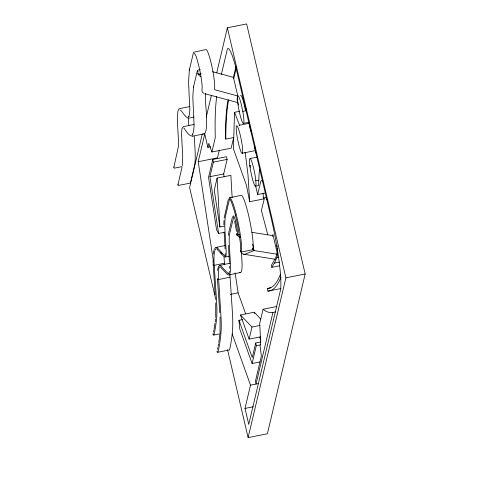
<?xml version="1.0" encoding="UTF-8"?>
<svg xmlns="http://www.w3.org/2000/svg" width="479" height="479" viewBox="0 0 479 479"><rect width="100%" height="100%" fill="white"/><g stroke="black" fill="none" stroke-linecap="round" stroke-linejoin="round"><path stroke-width="0.72" d="M223.873 224.944L223.956 220.538M233.77 137.509L225.801 139.096L225.825 135.515A366.537 45.343 78.7 0 1 228.243 101.871L228.758 99.698M229.555 268.27L229.573 266.432M239.608 111.302L234.536 112.314L233.411 148.837L246.374 185.068L249.691 201.713L263.456 198.971L263.085 193.133M215.718 317.487L215.742 302.902M220.047 332.743L220.077 316.93M228.357 235.464L228.687 232.842M240.386 251.367L240.494 243.955L237.686 224.825L234.554 211.443L231.423 202.012L230.094 199.515M225.064 254.481L225.148 253.66M213.191 254.068L213.682 250.739M217.502 270.401L218.496 266.282M182.313 165.596L182.709 156.651L181.541 134.054L181.96 128.558L183.253 126.654L193.624 124.564M215.544 318.984L215.179 321.96M219.837 334.576L218.789 342.425M224.136 218.083L228.339 199.324M214.993 323.361L214.017 329.444M189.307 70.317L188.57 82.412L189.846 110.08L189.474 114.313L188.726 116.613L188.96 116.301L188.277 117.002L188.78 116.72M193.432 87.382L192.827 97.237L194.097 125.779L193.606 131.354L192.606 134.443L192.839 134.132L191.989 135.012L192.492 134.737M218.568 343.79L218.125 346.317M229.333 271.24L228.908 273.024M189.552 69.174L193.336 53.145L193.917 52.169L205.976 49.565A20.519 2.539 78.7 0 1 211.347 63.952A20.519 2.539 78.7 0 1 214.706 86.849L214.49 89.082A8.119 2.108 -13.2 0 0 215.502 89.962L237.776 95.968L237.027 99.117L238.356 104.775M193.636 86.412L197.33 70.766L197.881 70.108L200.258 69.629M189.271 70.503L189.588 68.988M193.39 87.567L193.672 86.226M213.856 330.294L213.448 332.163M217.897 347.479L217.484 349.365M173.877 167.213L178.344 146.837L178.374 138.928L177.284 119.265L177.889 111.236L178.775 109.224L179.601 108.619L189.9 106.548M177.954 184.493L181.99 167.411M202.306 133.827L189.6 187.57L215.795 299.507M206.257 117.121L211.407 95.333M216.73 72.814L227.375 27.782L246.643 23.95L305.159 273.982L267.39 433.77L248.116 437.602L227.537 349.658M213.448 261.294L198.216 161.716L204.761 134.03L207.874 147.334L210.73 146.766M221.406 74.209L227.058 50.289A35.536 4.395 78.7 0 1 237.584 74.586L271.198 218.22A60.462 7.478 78.7 0 1 280.347 290.693L248.745 424.376L245.008 408.413L250.505 385.152L232.171 333.905M207.874 147.334L208.808 143.377L211.892 152.005L231.165 148.167L233.686 137.491M211.892 152.005L215.257 137.766A326.642 40.41 78.7 0 1 216.688 96.483M224.154 176.889L223.699 173.937L227.142 159.387L226.519 156.729L212.754 159.465L208.533 177.326L216.586 229.98L218.628 233.489L224.423 232.333M218.628 233.489L209.934 176.679L213.377 162.13L212.754 159.465M237.776 95.968L233.417 77.347L235.961 66.587M233.728 78.676L236.44 67.204M219.334 150.077L217.484 157.884L198.216 161.716M232.141 197.593L230.878 175.35L217.113 178.086L214.257 190.163L219.891 227.022L224.238 226.16M242.775 111.368L245.523 110.823L246.02 108.727M228.836 232.135L232.447 216.855M213.383 333.725A0.719 0.689 13.3 0 0 212.987 334.599A0.719 0.689 13.3 0 0 213.885 335.025L214.352 333.061A147.777 10.556 89.5 0 0 216.502 319.625L216.676 318.11A227.004 74.095 60.4 0 0 216.448 299.471L213.981 261.354A66.922 8.281 78.7 0 1 217.466 249.194M259.828 169.422C258.648 173.632 259.115 177.895 258.714 182.17A14.142 1.748 78.7 0 1 258.115 185.696L255.367 186.247M229.89 274.353L232.297 310.667A248.595 81.143 60.4 0 1 232.716 327.271L232.321 333.121A163.483 11.682 89.5 0 1 230.171 346.976L229.477 349.945L217.915 352.245L218.61 349.257A165.77 11.843 89.5 0 0 220.789 335.21L221.178 329.51A244.344 79.753 60.4 0 0 220.765 313.188L218.328 274.072A48.601 6.011 78.7 0 1 220.418 266.797M265.629 192.971L257.66 194.558L260.558 182.307A42.984 5.317 78.7 0 1 262.743 181.116M272.425 236.542L272.922 234.459L276.958 252.062A29.105 3.598 78.7 0 1 276.688 254.87L275.563 257.942M260.708 336.815L249.116 339.12L251.972 327.043L240.476 314.966L254.241 312.23L260.738 319.056M276.826 306.5L263.061 309.242L259.696 323.481L260.72 342.964L260.067 345.73L261.372 356.083L255.391 381.398L256.014 384.056L272.952 312.41L275.7 311.859M260.78 341.994L255.708 343L252.271 357.55L238.949 320.325L242.572 319.601M260.079 361.932L252.11 363.519L256.331 345.664L255.708 343M248.116 437.602L285.891 277.82L227.375 27.782M275.317 258.486L271.371 265.366L271.791 267.336L275.018 262.079L277.137 256.774A31.135 3.85 78.7 0 0 277.203 247.996M280.957 277L280.251 278.838A583.524 72.191 78.7 0 1 267.971 291.13L267.348 288.472A583.524 72.191 78.7 0 0 280.353 274.329M214.011 249.589L214.406 248.733M228.932 198.863L229.615 197.743L241.159 195.342A28.309 3.503 78.7 0 1 248.565 215.185A28.309 3.503 78.7 0 1 253.193 246.769L252.93 249.787A7.7 2 -13.2 0 0 254.127 250.571L277.012 254.205M233.034 216.406L233.381 215.837A9.724 1.203 78.7 0 1 235.925 222.657A9.724 1.203 78.7 0 1 237.518 233.501L237.368 235.129A19.531 5.065 -13.2 0 0 239.931 237.003L240.494 237.129M233.668 217.232L229.603 233.704A56.205 6.951 78.7 0 0 229.303 244.242L230.483 264.911A46.571 5.76 78.7 0 1 228.16 274.724M244.877 152.951L245.2 152.633L247.984 174.691L249.691 201.713M250.134 158.537L249.721 158.812A14.142 1.748 78.7 0 0 252.385 178.673A14.142 1.748 78.7 0 0 255.96 182.715L255.726 179.966A14.142 1.748 78.7 0 0 250.134 158.537L257.313 157.106M272.952 312.41L272.671 312.506A504.303 62.39 78.7 0 1 263.061 309.242M239.554 234.638L237.213 235.153A0.707 0.671 2.5 0 1 236.512 234.812L236.44 234.638A0.713 0.689 -7.1 0 1 236.866 233.848M201.042 73.784L198.857 74.251A0.713 0.683 4.1 0 1 198.043 73.203M229.944 277.161L218.406 279.604A0.713 0.569 -2.5 0 1 217.711 278.646M215.981 247.439L225.358 245.488M225.298 256.954L228.932 256.199M219.711 265.39L229.884 263.276M229.094 274.868L240.638 272.467M239.452 234.698L237.171 235.159M201.036 73.886L198.845 74.329A0.713 0.671 6.7 0 1 198.031 73.293M189.067 118.109L194.157 117.086M192.582 136.156L204.329 133.803M182.056 166.638L174.781 168.099A0.713 0.683 13.3 0 1 174.105 166.908M243.583 123.438A14.142 1.748 78.7 0 0 242.817 111.601L242.111 107.979A14.142 1.748 78.7 0 0 237.895 95.8A14.142 1.748 78.7 0 0 238.752 108.937A14.142 1.748 78.7 0 0 243.116 123.402L248.613 122.438M239.147 125.594A14.142 1.748 78.7 0 1 239.536 125.211L249.679 123.193M242.452 153.184L255.343 150.616M213.377 162.13L227.142 159.387M209.934 176.679L223.699 173.937M255.786 180.703L258.54 180.152M276.916 257.492L278.365 257.205M274.503 263.073L279.574 262.061M271.791 267.336L279.76 265.749M285.891 277.82L305.159 273.982M230.279 294.423L238.135 292.867L245.667 313.925M267.348 288.472L270.97 287.747M267.971 291.13L281.011 288.538M251.972 327.043L259.941 325.457M213.885 335.025L220.436 333.725M256.331 345.664L260.678 344.796M250.505 385.152L258.079 383.643M245.008 408.413L253.265 406.773M194.702 53.283C193.809 53.013 196.618 56.139 196.653 58.187C199.348 66.815 201.246 76.347 202.072 85.352C202.713 87.843 200.438 92.309 204.006 93.423M180.074 109.96C180.972 109.565 184.619 116.517 187.846 118.151M183.726 127.995C184.247 127.33 188.51 137.09 192.774 136.12M198.162 71.497L197.552 71.137L197.899 72.425M252.056 232.339L272.725 235.62M275.473 259.307L243.913 254.259A19.603 5.083 -13.2 0 1 241.338 252.373L241.608 248.984A28.207 3.491 78.7 0 0 236.997 217.514A28.207 3.491 78.7 0 0 229.615 197.743M212.58 71.73L233.417 77.347M204.976 93.74L237.841 102.608M200.929 76.454L198.839 75.496M227.591 274.665L220.687 267.342M220.556 252.415L221.999 253.972M217.424 249.625L223.681 256.391M236.482 234.74L236.44 234.632A0.707 0.671 2.5 0 1 236.866 233.872M234.536 112.314L239.536 125.211M254.241 312.23L254.732 313.613M259.75 337.252L260.756 340.06M240.476 314.966L249.116 339.12M252.11 363.519L239.763 329.019L238.949 320.325M224.645 264.624L224.148 259.259A67.012 8.293 78.7 0 1 224.13 256.792M234.608 220.999L236.518 231.465M267.809 234.872L261.396 210.515L264.624 197.498A25.962 3.209 78.7 0 1 267.019 199.941M255.66 186.014L257.66 194.558M250.248 167.273L249.781 165.273A80.568 9.969 78.7 0 0 250.331 165.572M252.595 248.248L252.93 249.667L241.326 252.056A0.719 0.677 2.5 0 1 240.656 250.882M225.801 139.096L225.501 137.814A328.816 40.679 78.7 0 1 227.938 100.53M252.643 244.14L254.127 250.571L244.476 254.385A0.719 0.599 -79.2 0 1 243.739 254.145M263.163 197.528L263.456 198.971M245.523 110.823L244.865 107.428A14.142 1.748 78.7 0 0 240.512 95.345M235.087 272.946L238.135 292.867M219.807 312.679L217.454 279.065M224.322 264.737L224.22 263.246L214.059 265.396A0.719 0.575 -2.5 0 1 213.359 264.42M215.131 294.807L213.023 260.78M194.217 136.401L195.013 148.927A80.915 10.011 78.7 0 1 194.642 165.057L190.414 183.068L178.859 185.385A0.713 0.683 13.3 0 1 177.96 184.966A0.713 0.683 13.3 0 1 178.35 184.098M188.786 125.636L188.648 123.516A56.037 6.934 78.7 0 1 188.421 117.804M241.488 253.044L242.021 262.534A46.469 5.748 78.7 0 1 239.704 272.329M228.429 245.29L229.429 262.324M224.124 232.087L225.118 249.002M217.113 178.086L219.891 227.022M251.271 131.509A4.598 0.569 78.7 0 1 250.254 128.725A4.598 0.569 78.7 0 1 249.445 124.151M256.564 154.118A4.598 0.569 78.7 0 1 255.541 151.334A4.598 0.569 78.7 0 1 254.738 146.76M276.964 245.416A31.135 3.85 78.7 0 1 277.09 246.739M217.915 352.245A0.713 0.683 13.3 0 1 217.238 351.053M224.406 256.576A28.249 3.497 78.7 0 0 226.07 249.511L225.082 232.59A74.52 9.221 78.7 0 1 225.555 215.867L229.249 200.228A26.77 3.311 78.7 0 1 229.908 199.15M225.411 255.014A26.854 3.323 78.7 0 1 224.148 255.199L217.897 248.433A68.317 8.454 78.7 0 0 214.993 248.272M229.178 273.162A45.164 5.586 78.7 0 1 227.896 273.353L220.609 265.659A50.014 6.185 78.7 0 0 218.993 266.001M235.387 215.58A74.604 9.227 78.7 0 1 235.542 214.616M240.165 237.195A0.713 0.593 -79.2 0 1 239.763 236.895M229.16 263.887A50.103 6.197 78.7 0 1 229.501 263.474M205.329 93.549A78.37 9.694 78.7 0 0 205.719 104.602L206.072 109.2A77.951 9.646 78.7 0 1 206.359 113.331L206.521 116.307A77.358 9.568 78.7 0 1 206.425 127.186L206.108 129.725A77.358 9.568 78.7 0 1 203.479 133.94M193.271 124.815A39.05 4.832 78.7 0 1 194.025 124.57M242.512 153.118L242.123 153.502A14.142 1.748 78.7 0 1 236.65 133.443A14.142 1.748 78.7 0 1 239.159 130.989A14.142 1.748 78.7 0 1 242.512 153.118"/></g></svg>
